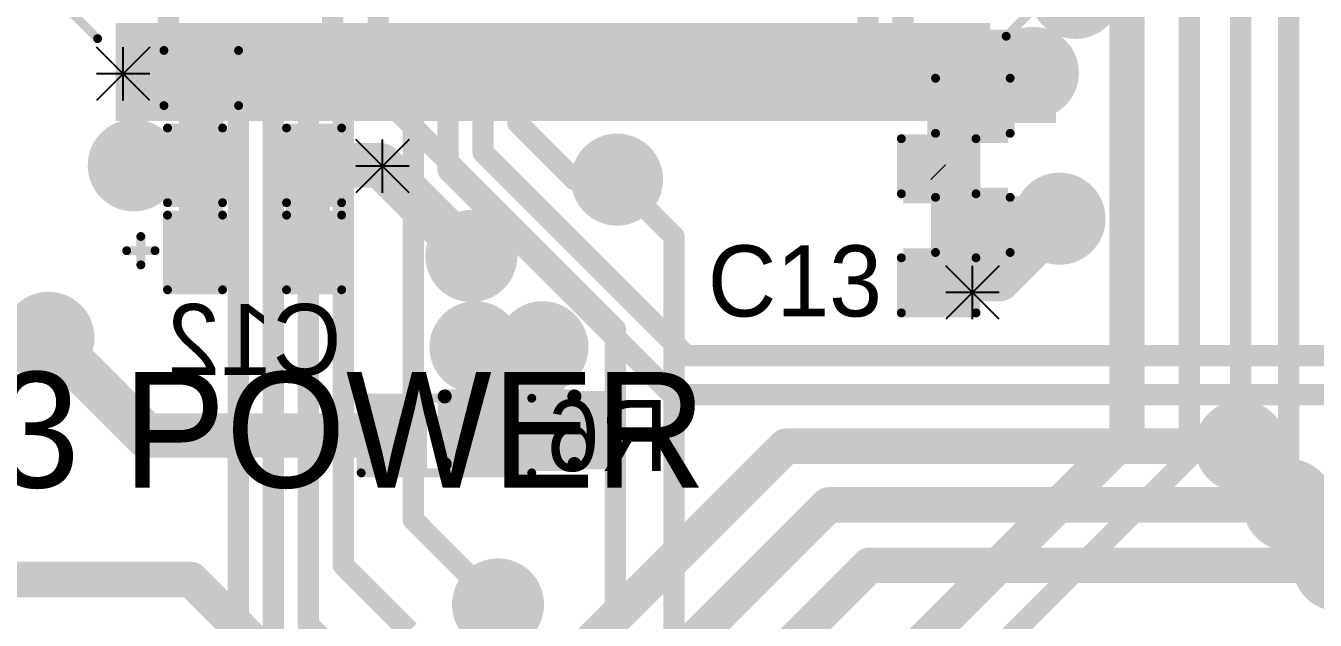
# Model space of a CAD drawing. Header units: millimetres. Extents: x 2.17 to 4.96, y 1.49 to 4.34.
# Drawn here: x 3.302 to 4.028, y 2.16 to 2.494 of the extents above; entities that cross this region are included whole.
import ezdxf

# ---------------------------------------------------------------- set-up
doc = ezdxf.new("R2010")
doc.units = ezdxf.units.MM
doc.header["$MEASUREMENT"] = 0
for name, color, linetype in [('BottomLayer', 5, 'Continuous'), ('BottomOverlay', 54, 'Continuous'), ('BottomPaste', 16, 'Continuous'), ('BottomSolder', 6, 'Continuous'), ('InternalPlane1', 76, 'Continuous'), ('InternalPlane2', 16, 'Continuous'), ('Mechanical2', 216, 'Continuous'), ('MultiLayer', 9, 'Continuous'), ('TopLayer', 1, 'Continuous'), ('TopOverlay', 2, 'Continuous'), ('TopPaste', 8, 'Continuous'), ('TopSolder', 216, 'Continuous'), ('ViaHoleLayer', 16, 'Continuous')]:
    doc.layers.add(name, color=color, linetype=linetype)

# ---------------------------------------------------------------- blocks, each defined once
blk = doc.blocks.new('LED_0402_3')
at = {"layer": 'TopLayer'}
for points in [[(-0.03091, -0.01417), (-0.0065, -0.01417), (-0.03091, 0.01417), (-0.0065, 0.01417)], [(0.0065, -0.01417), (0.03091, -0.01417), (0.0065, 0.01417), (0.03091, 0.01417)]]:
    blk.add_solid(points, dxfattribs=at)
at = {"layer": 'TopOverlay', "const_width": 0.00787}
for points in [[(-0.036, 0.019), (0.037, 0.019)], [(-0.036, -0.019), (-0.036, 0.019)], [(0.037, -0.019), (0.037, 0.019)], [(-0.036, -0.019), (0.037, -0.019)]]:
    blk.add_lwpolyline(points, dxfattribs=at)
at = {"layer": 'TopOverlay', "const_width": 0.00394}
for points in [[(-0.03797, 0.019, 1), (-0.03403, 0.019, 1)], [(-0.03797, 0.019, 1), (-0.03403, 0.019, 1)], [(0.03503, 0.019, 1), (0.03897, 0.019, 1)], [(0.03503, 0.019, 1), (0.03897, 0.019, 1)], [(-0.03797, -0.019, 1), (-0.03403, -0.019, 1)], [(-0.03797, -0.019, 1), (-0.03403, -0.019, 1)], [(0.03503, -0.019, 1), (0.03897, -0.019, 1)], [(0.03503, -0.019, 1), (0.03897, -0.019, 1)]]:
    blk.add_lwpolyline(points, format="xyb", close=True, dxfattribs=at)
at = {"layer": 'TopOverlay'}
blk.add_solid([(0.037, -0.022), (0.063, -0.022), (0.037, 0.022), (0.063, 0.022)], dxfattribs=at)
at = {"layer": 'TopPaste'}
for points in [[(-0.03091, -0.01417), (-0.0065, -0.01417), (-0.03091, 0.01417), (-0.0065, 0.01417)], [(0.0065, -0.01417), (0.03091, -0.01417), (0.0065, 0.01417), (0.03091, 0.01417)]]:
    blk.add_solid(points, dxfattribs=at)
at = {"layer": 'TopSolder'}
for points in [[(-0.03491, -0.01817), (-0.0025, -0.01817), (-0.03491, 0.01817), (-0.0025, 0.01817)], [(0.0025, -0.01817), (0.03491, -0.01817), (0.0025, 0.01817), (0.03491, 0.01817)]]:
    blk.add_solid(points, dxfattribs=at)
blk = doc.blocks.new('LQFP_100_16')
at = {"layer": 'TopLayer'}
for points in [[(-0.24213, -0.2815), (-0.24213, -0.32874), (-0.23031, -0.2815), (-0.23031, -0.32874)], [(-0.22244, -0.2815), (-0.22244, -0.32874), (-0.21063, -0.2815), (-0.21063, -0.32874)], [(-0.20276, -0.2815), (-0.20276, -0.32874), (-0.19094, -0.2815), (-0.19094, -0.32874)], [(-0.18307, -0.2815), (-0.18307, -0.32874), (-0.17126, -0.2815), (-0.17126, -0.32874)], [(-0.16339, -0.2815), (-0.16339, -0.32874), (-0.15157, -0.2815), (-0.15157, -0.32874)], [(-0.1437, -0.2815), (-0.1437, -0.32874), (-0.13189, -0.2815), (-0.13189, -0.32874)], [(-0.12402, -0.2815), (-0.12402, -0.32874), (-0.1122, -0.2815), (-0.1122, -0.32874)], [(-0.10433, -0.2815), (-0.10433, -0.32874), (-0.09252, -0.2815), (-0.09252, -0.32874)], [(-0.08465, -0.2815), (-0.08465, -0.32874), (-0.07283, -0.2815), (-0.07283, -0.32874)], [(-0.06496, -0.2815), (-0.06496, -0.32874), (-0.05315, -0.2815), (-0.05315, -0.32874)], [(-0.04528, -0.2815), (-0.04528, -0.32874), (-0.03346, -0.2815), (-0.03346, -0.32874)], [(-0.02559, -0.2815), (-0.02559, -0.32874), (-0.01378, -0.2815), (-0.01378, -0.32874)], [(-0.00591, -0.2815), (-0.00591, -0.32874), (0.00591, -0.2815), (0.00591, -0.32874)], [(0.01378, -0.2815), (0.01378, -0.32874), (0.02559, -0.2815), (0.02559, -0.32874)], [(0.03346, -0.2815), (0.03346, -0.32874), (0.04528, -0.2815), (0.04528, -0.32874)], [(0.05315, -0.2815), (0.05315, -0.32874), (0.06496, -0.2815), (0.06496, -0.32874)], [(0.07283, -0.2815), (0.07283, -0.32874), (0.08465, -0.2815), (0.08465, -0.32874)], [(0.09252, -0.2815), (0.09252, -0.32874), (0.10433, -0.2815), (0.10433, -0.32874)], [(0.1122, -0.2815), (0.1122, -0.32874), (0.12402, -0.2815), (0.12402, -0.32874)], [(0.13189, -0.2815), (0.13189, -0.32874), (0.1437, -0.2815), (0.1437, -0.32874)], [(0.15157, -0.2815), (0.15157, -0.32874), (0.16339, -0.2815), (0.16339, -0.32874)], [(0.17126, -0.2815), (0.17126, -0.32874), (0.18307, -0.2815), (0.18307, -0.32874)], [(0.19094, -0.2815), (0.19094, -0.32874), (0.20276, -0.2815), (0.20276, -0.32874)], [(0.21063, -0.2815), (0.21063, -0.32874), (0.22244, -0.2815), (0.22244, -0.32874)], [(0.23031, -0.2815), (0.23031, -0.32874), (0.24213, -0.2815), (0.24213, -0.32874)]]:
    blk.add_solid(points, dxfattribs=at)
at = {"layer": 'TopOverlay', "const_width": 0.005}
for points in [[(-0.28634, -0.25634), (-0.25634, -0.28634)], [(0.255, -0.285), (0.285, -0.255)]]:
    blk.add_lwpolyline(points, dxfattribs=at)
at = {"layer": 'TopOverlay', "const_width": 0.0025}
for points in [[(0.25375, -0.285, 1), (0.25625, -0.285, 1)], [(-0.25759, -0.28634, 1), (-0.25509, -0.28634, 1)]]:
    blk.add_lwpolyline(points, format="xyb", close=True, dxfattribs=at)
at = {"layer": 'TopPaste'}
for points in [[(-0.24213, -0.2815), (-0.24213, -0.32874), (-0.23031, -0.2815), (-0.23031, -0.32874)], [(-0.22244, -0.2815), (-0.22244, -0.32874), (-0.21063, -0.2815), (-0.21063, -0.32874)], [(-0.20276, -0.2815), (-0.20276, -0.32874), (-0.19094, -0.2815), (-0.19094, -0.32874)], [(-0.18307, -0.2815), (-0.18307, -0.32874), (-0.17126, -0.2815), (-0.17126, -0.32874)], [(-0.16339, -0.2815), (-0.16339, -0.32874), (-0.15157, -0.2815), (-0.15157, -0.32874)], [(-0.1437, -0.2815), (-0.1437, -0.32874), (-0.13189, -0.2815), (-0.13189, -0.32874)], [(-0.12402, -0.2815), (-0.12402, -0.32874), (-0.1122, -0.2815), (-0.1122, -0.32874)], [(-0.10433, -0.2815), (-0.10433, -0.32874), (-0.09252, -0.2815), (-0.09252, -0.32874)], [(-0.08465, -0.2815), (-0.08465, -0.32874), (-0.07283, -0.2815), (-0.07283, -0.32874)], [(-0.06496, -0.2815), (-0.06496, -0.32874), (-0.05315, -0.2815), (-0.05315, -0.32874)], [(-0.04528, -0.2815), (-0.04528, -0.32874), (-0.03346, -0.2815), (-0.03346, -0.32874)], [(-0.02559, -0.2815), (-0.02559, -0.32874), (-0.01378, -0.2815), (-0.01378, -0.32874)], [(-0.00591, -0.2815), (-0.00591, -0.32874), (0.00591, -0.2815), (0.00591, -0.32874)], [(0.01378, -0.2815), (0.01378, -0.32874), (0.02559, -0.2815), (0.02559, -0.32874)], [(0.03346, -0.2815), (0.03346, -0.32874), (0.04528, -0.2815), (0.04528, -0.32874)], [(0.05315, -0.2815), (0.05315, -0.32874), (0.06496, -0.2815), (0.06496, -0.32874)], [(0.07283, -0.2815), (0.07283, -0.32874), (0.08465, -0.2815), (0.08465, -0.32874)], [(0.09252, -0.2815), (0.09252, -0.32874), (0.10433, -0.2815), (0.10433, -0.32874)], [(0.1122, -0.2815), (0.1122, -0.32874), (0.12402, -0.2815), (0.12402, -0.32874)], [(0.13189, -0.2815), (0.13189, -0.32874), (0.1437, -0.2815), (0.1437, -0.32874)], [(0.15157, -0.2815), (0.15157, -0.32874), (0.16339, -0.2815), (0.16339, -0.32874)], [(0.17126, -0.2815), (0.17126, -0.32874), (0.18307, -0.2815), (0.18307, -0.32874)], [(0.19094, -0.2815), (0.19094, -0.32874), (0.20276, -0.2815), (0.20276, -0.32874)], [(0.21063, -0.2815), (0.21063, -0.32874), (0.22244, -0.2815), (0.22244, -0.32874)], [(0.23031, -0.2815), (0.23031, -0.32874), (0.24213, -0.2815), (0.24213, -0.32874)]]:
    blk.add_solid(points, dxfattribs=at)
at = {"layer": 'TopSolder'}
for points in [[(-0.24613, -0.2775), (-0.24613, -0.33274), (-0.22631, -0.2775), (-0.22631, -0.33274)], [(-0.22644, -0.2775), (-0.22644, -0.33274), (-0.20663, -0.2775), (-0.20663, -0.33274)], [(-0.20676, -0.2775), (-0.20676, -0.33274), (-0.18694, -0.2775), (-0.18694, -0.33274)], [(-0.18707, -0.2775), (-0.18707, -0.33274), (-0.16726, -0.2775), (-0.16726, -0.33274)], [(-0.16739, -0.2775), (-0.16739, -0.33274), (-0.14757, -0.2775), (-0.14757, -0.33274)], [(-0.1477, -0.2775), (-0.1477, -0.33274), (-0.12789, -0.2775), (-0.12789, -0.33274)], [(-0.12802, -0.2775), (-0.12802, -0.33274), (-0.1082, -0.2775), (-0.1082, -0.33274)], [(-0.10833, -0.2775), (-0.10833, -0.33274), (-0.08852, -0.2775), (-0.08852, -0.33274)], [(-0.08865, -0.2775), (-0.08865, -0.33274), (-0.06883, -0.2775), (-0.06883, -0.33274)], [(-0.06896, -0.2775), (-0.06896, -0.33274), (-0.04915, -0.2775), (-0.04915, -0.33274)], [(-0.04928, -0.2775), (-0.04928, -0.33274), (-0.02946, -0.2775), (-0.02946, -0.33274)], [(-0.02959, -0.2775), (-0.02959, -0.33274), (-0.00978, -0.2775), (-0.00978, -0.33274)], [(-0.00991, -0.2775), (-0.00991, -0.33274), (0.00991, -0.2775), (0.00991, -0.33274)], [(0.00978, -0.2775), (0.00978, -0.33274), (0.02959, -0.2775), (0.02959, -0.33274)], [(0.02946, -0.2775), (0.02946, -0.33274), (0.04928, -0.2775), (0.04928, -0.33274)], [(0.04915, -0.2775), (0.04915, -0.33274), (0.06896, -0.2775), (0.06896, -0.33274)], [(0.06883, -0.2775), (0.06883, -0.33274), (0.08865, -0.2775), (0.08865, -0.33274)], [(0.08852, -0.2775), (0.08852, -0.33274), (0.10833, -0.2775), (0.10833, -0.33274)], [(0.1082, -0.2775), (0.1082, -0.33274), (0.12802, -0.2775), (0.12802, -0.33274)], [(0.12789, -0.2775), (0.12789, -0.33274), (0.1477, -0.2775), (0.1477, -0.33274)], [(0.14757, -0.2775), (0.14757, -0.33274), (0.16739, -0.2775), (0.16739, -0.33274)], [(0.16726, -0.2775), (0.16726, -0.33274), (0.18707, -0.2775), (0.18707, -0.33274)], [(0.18694, -0.2775), (0.18694, -0.33274), (0.20676, -0.2775), (0.20676, -0.33274)], [(0.20663, -0.2775), (0.20663, -0.33274), (0.22644, -0.2775), (0.22644, -0.33274)], [(0.22631, -0.2775), (0.22631, -0.33274), (0.24613, -0.2775), (0.24613, -0.33274)]]:
    blk.add_solid(points, dxfattribs=at)
blk = doc.blocks.new('R__0603_B_17')
at = {"layer": 'BottomLayer'}
for points in [[(-0.015, -0.0175), (-0.015, 0.0175), (-0.045, -0.0175), (-0.045, 0.0175)], [(0.045, -0.0175), (0.045, 0.0175), (0.015, -0.0175), (0.015, 0.0175)]]:
    blk.add_solid(points, dxfattribs=at)
at = {"layer": 'BottomOverlay', "const_width": 0.005}
for points in [[(-0.048, 0.021), (-0.048, -0.021)], [(0.048, 0.021), (-0.048, 0.021)], [(0.048, 0.021), (0.048, -0.021)], [(0.048, -0.021), (-0.048, -0.021)]]:
    blk.add_lwpolyline(points, dxfattribs=at)
at = {"layer": 'BottomOverlay', "const_width": 0.0025}
for points in [[(-0.04925, 0.021, 1), (-0.04675, 0.021, 1)], [(-0.04925, 0.021, 1), (-0.04675, 0.021, 1)], [(0.04675, 0.021, 1), (0.04925, 0.021, 1)], [(0.04675, 0.021, 1), (0.04925, 0.021, 1)], [(-0.04925, -0.021, 1), (-0.04675, -0.021, 1)], [(-0.04925, -0.021, 1), (-0.04675, -0.021, 1)], [(0.04675, -0.021, 1), (0.04925, -0.021, 1)], [(0.04675, -0.021, 1), (0.04925, -0.021, 1)]]:
    blk.add_lwpolyline(points, format="xyb", close=True, dxfattribs=at)
at = {"layer": 'BottomPaste'}
for points in [[(-0.015, -0.0175), (-0.015, 0.0175), (-0.045, -0.0175), (-0.045, 0.0175)], [(0.045, -0.0175), (0.045, 0.0175), (0.015, -0.0175), (0.015, 0.0175)]]:
    blk.add_solid(points, dxfattribs=at)
at = {"layer": 'BottomSolder'}
for points in [[(-0.011, -0.0215), (-0.011, 0.0215), (-0.049, -0.0215), (-0.049, 0.0215)], [(0.049, -0.0215), (0.049, 0.0215), (0.011, -0.0215), (0.011, 0.0215)]]:
    blk.add_solid(points, dxfattribs=at)
blk = doc.blocks.new('C___0603_42')
at = {"layer": 'TopLayer'}
for points in [[(-0.045, 0.0175), (-0.045, -0.0175), (-0.015, 0.0175), (-0.015, -0.0175)], [(0.015, 0.0175), (0.015, -0.0175), (0.045, 0.0175), (0.045, -0.0175)]]:
    blk.add_solid(points, dxfattribs=at)
at = {"layer": 'TopOverlay', "const_width": 0.005}
for points in [[(-0.049, 0.021), (-0.049, -0.021)], [(-0.049, 0.021), (-0.018, 0.021)], [(0.018, 0.021), (0.049, 0.021)], [(0.049, 0.021), (0.049, -0.021)], [(-0.049, -0.021), (-0.018, -0.021)], [(0.018, -0.021), (0.049, -0.021)]]:
    blk.add_lwpolyline(points, dxfattribs=at)
at = {"layer": 'TopOverlay', "const_width": 0.0025}
for points in [[(-0.05025, 0.021, 1), (-0.04775, 0.021, 1)], [(-0.05025, 0.021, 1), (-0.04775, 0.021, 1)], [(-0.01925, 0.021, 1), (-0.01675, 0.021, 1)], [(0.01675, 0.021, 1), (0.01925, 0.021, 1)], [(0.04775, 0.021, 1), (0.05025, 0.021, 1)], [(0.04775, 0.021, 1), (0.05025, 0.021, 1)], [(-0.05025, -0.021, 1), (-0.04775, -0.021, 1)], [(-0.05025, -0.021, 1), (-0.04775, -0.021, 1)], [(-0.01925, -0.021, 1), (-0.01675, -0.021, 1)], [(0.01675, -0.021, 1), (0.01925, -0.021, 1)], [(0.04775, -0.021, 1), (0.05025, -0.021, 1)], [(0.04775, -0.021, 1), (0.05025, -0.021, 1)]]:
    blk.add_lwpolyline(points, format="xyb", close=True, dxfattribs=at)
at = {"layer": 'TopPaste'}
for points in [[(-0.045, 0.0175), (-0.045, -0.0175), (-0.015, 0.0175), (-0.015, -0.0175)], [(0.015, 0.0175), (0.015, -0.0175), (0.045, 0.0175), (0.045, -0.0175)]]:
    blk.add_solid(points, dxfattribs=at)
at = {"layer": 'TopSolder'}
for points in [[(-0.04736, 0.01986), (-0.04736, -0.01986), (-0.01264, 0.01986), (-0.01264, -0.01986)], [(0.01264, 0.01986), (0.01264, -0.01986), (0.04736, 0.01986), (0.04736, -0.01986)]]:
    blk.add_solid(points, dxfattribs=at)
blk = doc.blocks.new('F981E105MMA_B_43')
at = {"layer": 'BottomLayer'}
for points in [[(-0.015, -0.0175), (-0.015, 0.0175), (-0.045, -0.0175), (-0.045, 0.0175)], [(0.045, -0.0175), (0.045, 0.0175), (0.015, -0.0175), (0.015, 0.0175)]]:
    blk.add_solid(points, dxfattribs=at)
at = {"layer": 'BottomOverlay', "const_width": 0.005}
for points in [[(-0.049, -0.021), (-0.049, 0.021)], [(-0.049, 0.021), (-0.018, 0.021)], [(0.018, 0.021), (0.049, 0.021)], [(0.049, -0.021), (0.049, 0.021)], [(-0.064, -0.007), (-0.064, 0.009)], [(-0.072, 0.001), (-0.056, 0.001)], [(-0.049, -0.021), (-0.018, -0.021)], [(0.018, -0.021), (0.049, -0.021)]]:
    blk.add_lwpolyline(points, dxfattribs=at)
at = {"layer": 'BottomOverlay', "const_width": 0.0025}
for points in [[(-0.05025, 0.021, 1), (-0.04775, 0.021, 1)], [(-0.05025, 0.021, 1), (-0.04775, 0.021, 1)], [(-0.01925, 0.021, 1), (-0.01675, 0.021, 1)], [(0.01675, 0.021, 1), (0.01925, 0.021, 1)], [(0.04775, 0.021, 1), (0.05025, 0.021, 1)], [(0.04775, 0.021, 1), (0.05025, 0.021, 1)], [(-0.06525, 0.009, 1), (-0.06275, 0.009, 1)], [(-0.07325, 0.001, 1), (-0.07075, 0.001, 1)], [(-0.05725, 0.001, 1), (-0.05475, 0.001, 1)], [(-0.06525, -0.007, 1), (-0.06275, -0.007, 1)], [(-0.05025, -0.021, 1), (-0.04775, -0.021, 1)], [(-0.05025, -0.021, 1), (-0.04775, -0.021, 1)], [(-0.01925, -0.021, 1), (-0.01675, -0.021, 1)], [(0.01675, -0.021, 1), (0.01925, -0.021, 1)], [(0.04775, -0.021, 1), (0.05025, -0.021, 1)], [(0.04775, -0.021, 1), (0.05025, -0.021, 1)]]:
    blk.add_lwpolyline(points, format="xyb", close=True, dxfattribs=at)
at = {"layer": 'BottomPaste'}
for points in [[(-0.015, -0.0175), (-0.015, 0.0175), (-0.045, -0.0175), (-0.045, 0.0175)], [(0.045, -0.0175), (0.045, 0.0175), (0.015, -0.0175), (0.015, 0.0175)]]:
    blk.add_solid(points, dxfattribs=at)
at = {"layer": 'BottomSolder'}
for points in [[(-0.01264, -0.01986), (-0.01264, 0.01986), (-0.04736, -0.01986), (-0.04736, 0.01986)], [(0.04736, -0.01986), (0.04736, 0.01986), (0.01264, -0.01986), (0.01264, 0.01986)]]:
    blk.add_solid(points, dxfattribs=at)
blk = doc.blocks.new('C__0603_B_45')
at = {"layer": 'BottomLayer'}
for points in [[(-0.015, -0.0175), (-0.015, 0.0175), (-0.045, -0.0175), (-0.045, 0.0175)], [(0.045, -0.0175), (0.045, 0.0175), (0.015, -0.0175), (0.015, 0.0175)]]:
    blk.add_solid(points, dxfattribs=at)
at = {"layer": 'BottomOverlay', "const_width": 0.005}
for points in [[(-0.049, -0.021), (-0.049, 0.021)], [(-0.049, 0.021), (-0.018, 0.021)], [(0.018, 0.021), (0.049, 0.021)], [(0.049, -0.021), (0.049, 0.021)], [(-0.049, -0.021), (-0.018, -0.021)], [(0.018, -0.021), (0.049, -0.021)]]:
    blk.add_lwpolyline(points, dxfattribs=at)
at = {"layer": 'BottomOverlay', "const_width": 0.0025}
for points in [[(-0.05025, 0.021, 1), (-0.04775, 0.021, 1)], [(-0.05025, 0.021, 1), (-0.04775, 0.021, 1)], [(-0.01925, 0.021, 1), (-0.01675, 0.021, 1)], [(0.01675, 0.021, 1), (0.01925, 0.021, 1)], [(0.04775, 0.021, 1), (0.05025, 0.021, 1)], [(0.04775, 0.021, 1), (0.05025, 0.021, 1)], [(-0.05025, -0.021, 1), (-0.04775, -0.021, 1)], [(-0.05025, -0.021, 1), (-0.04775, -0.021, 1)], [(-0.01925, -0.021, 1), (-0.01675, -0.021, 1)], [(0.01675, -0.021, 1), (0.01925, -0.021, 1)], [(0.04775, -0.021, 1), (0.05025, -0.021, 1)], [(0.04775, -0.021, 1), (0.05025, -0.021, 1)]]:
    blk.add_lwpolyline(points, format="xyb", close=True, dxfattribs=at)
at = {"layer": 'BottomPaste'}
for points in [[(-0.015, -0.0175), (-0.015, 0.0175), (-0.045, -0.0175), (-0.045, 0.0175)], [(0.045, -0.0175), (0.045, 0.0175), (0.015, -0.0175), (0.015, 0.0175)]]:
    blk.add_solid(points, dxfattribs=at)
at = {"layer": 'BottomSolder'}
for points in [[(-0.01264, -0.01986), (-0.01264, 0.01986), (-0.04736, -0.01986), (-0.04736, 0.01986)], [(0.04736, -0.01986), (0.04736, 0.01986), (0.01264, -0.01986), (0.01264, 0.01986)]]:
    blk.add_solid(points, dxfattribs=at)
blk = doc.blocks.new('C__0603_B_50')
at = {"layer": 'BottomLayer'}
for points in [[(-0.015, -0.0175), (-0.015, 0.0175), (-0.045, -0.0175), (-0.045, 0.0175)], [(0.045, -0.0175), (0.045, 0.0175), (0.015, -0.0175), (0.015, 0.0175)]]:
    blk.add_solid(points, dxfattribs=at)
at = {"layer": 'BottomOverlay', "const_width": 0.005}
for points in [[(-0.049, 0.021), (-0.049, -0.021)], [(-0.049, 0.021), (-0.018, 0.021)], [(0.018, 0.021), (0.049, 0.021)], [(0.049, 0.021), (0.049, -0.021)], [(-0.049, -0.021), (-0.018, -0.021)], [(0.018, -0.021), (0.049, -0.021)]]:
    blk.add_lwpolyline(points, dxfattribs=at)
at = {"layer": 'BottomOverlay', "const_width": 0.0025}
for points in [[(-0.05025, 0.021, 1), (-0.04775, 0.021, 1)], [(-0.05025, 0.021, 1), (-0.04775, 0.021, 1)], [(-0.01925, 0.021, 1), (-0.01675, 0.021, 1)], [(0.01675, 0.021, 1), (0.01925, 0.021, 1)], [(0.04775, 0.021, 1), (0.05025, 0.021, 1)], [(0.04775, 0.021, 1), (0.05025, 0.021, 1)], [(-0.05025, -0.021, 1), (-0.04775, -0.021, 1)], [(-0.05025, -0.021, 1), (-0.04775, -0.021, 1)], [(-0.01925, -0.021, 1), (-0.01675, -0.021, 1)], [(0.01675, -0.021, 1), (0.01925, -0.021, 1)], [(0.04775, -0.021, 1), (0.05025, -0.021, 1)], [(0.04775, -0.021, 1), (0.05025, -0.021, 1)]]:
    blk.add_lwpolyline(points, format="xyb", close=True, dxfattribs=at)
at = {"layer": 'BottomPaste'}
for points in [[(-0.015, -0.0175), (-0.015, 0.0175), (-0.045, -0.0175), (-0.045, 0.0175)], [(0.045, -0.0175), (0.045, 0.0175), (0.015, -0.0175), (0.015, 0.0175)]]:
    blk.add_solid(points, dxfattribs=at)
at = {"layer": 'BottomSolder'}
for points in [[(-0.01264, -0.01986), (-0.01264, 0.01986), (-0.04736, -0.01986), (-0.04736, 0.01986)], [(0.04736, -0.01986), (0.04736, 0.01986), (0.01264, -0.01986), (0.01264, 0.01986)]]:
    blk.add_solid(points, dxfattribs=at)
blk = doc.blocks.new('C__0603_B_51')
at = {"layer": 'BottomLayer'}
for points in [[(-0.015, -0.0175), (-0.015, 0.0175), (-0.045, -0.0175), (-0.045, 0.0175)], [(0.045, -0.0175), (0.045, 0.0175), (0.015, -0.0175), (0.015, 0.0175)]]:
    blk.add_solid(points, dxfattribs=at)
at = {"layer": 'BottomOverlay', "const_width": 0.005}
for points in [[(-0.049, -0.021), (-0.049, 0.021)], [(-0.018, 0.021), (-0.049, 0.021)], [(0.049, 0.021), (0.018, 0.021)], [(0.049, -0.021), (0.049, 0.021)], [(-0.018, -0.021), (-0.049, -0.021)], [(0.049, -0.021), (0.018, -0.021)]]:
    blk.add_lwpolyline(points, dxfattribs=at)
at = {"layer": 'BottomOverlay', "const_width": 0.0025}
for points in [[(-0.05025, 0.021, 1), (-0.04775, 0.021, 1)], [(-0.05025, 0.021, 1), (-0.04775, 0.021, 1)], [(-0.01925, 0.021, 1), (-0.01675, 0.021, 1)], [(0.01675, 0.021, 1), (0.01925, 0.021, 1)], [(0.04775, 0.021, 1), (0.05025, 0.021, 1)], [(0.04775, 0.021, 1), (0.05025, 0.021, 1)], [(-0.05025, -0.021, 1), (-0.04775, -0.021, 1)], [(-0.05025, -0.021, 1), (-0.04775, -0.021, 1)], [(-0.01925, -0.021, 1), (-0.01675, -0.021, 1)], [(0.01675, -0.021, 1), (0.01925, -0.021, 1)], [(0.04775, -0.021, 1), (0.05025, -0.021, 1)], [(0.04775, -0.021, 1), (0.05025, -0.021, 1)]]:
    blk.add_lwpolyline(points, format="xyb", close=True, dxfattribs=at)
at = {"layer": 'BottomPaste'}
for points in [[(-0.015, -0.0175), (-0.015, 0.0175), (-0.045, -0.0175), (-0.045, 0.0175)], [(0.045, -0.0175), (0.045, 0.0175), (0.015, -0.0175), (0.015, 0.0175)]]:
    blk.add_solid(points, dxfattribs=at)
at = {"layer": 'BottomSolder'}
for points in [[(-0.01264, -0.01986), (-0.01264, 0.01986), (-0.04736, -0.01986), (-0.04736, 0.01986)], [(0.04736, -0.01986), (0.04736, 0.01986), (0.01264, -0.01986), (0.01264, 0.01986)]]:
    blk.add_solid(points, dxfattribs=at)

msp = doc.modelspace()

# ---------------------------------------------------------------- linework, layer by layer
at = {"layer": 'BottomLayer'}
for points, const_width in [([(3.475, 2.483), (3.475, 2.74238)], 0.012), ([(4.013, 2.225), (4.013, 2.665)], 0.012), ([(3.922, 2.2635), (3.922, 2.639)], 0.02), ([(3.986, 2.258), (3.986, 2.641)], 0.012), ([(3.957, 2.252), (3.957, 2.623)], 0.012), ([(3.475, 2.483), (3.634, 2.324)], 0.012), ([(3.401, 2.416), (3.401, 2.46863)], 0.025), ([(3.847, 2.446), (3.869, 2.468)], 0.025), ([(3.83522, 2.446), (3.847, 2.446)], 0.025), ([(3.363, 2.416), (3.401, 2.416)], 0.025), ([(3.401, 2.367), (3.401, 2.416)], 0.025), ([(3.461, 2.416), (3.502, 2.416)], 0.025), ([(3.461, 2.367), (3.461, 2.416)], 0.025), ([(3.502, 2.416), (3.553, 2.365)], 0.025), ([(3.635, 2.408), (3.667, 2.376)], 0.012), ([(3.83522, 2.386), (3.884, 2.386)], 0.025), ([(3.667, 1.92), (3.667, 2.376)], 0.012), ([(3.315, 2.319), (3.37, 2.264)], 0.025), ([(3.634, 1.917), (3.634, 2.324)], 0.012), ([(3.5553, 2.3137), (3.56819, 2.30081)], 0.012), ([(3.56819, 2.26481), (3.56819, 2.30081)], 0.012), ([(3.37, 2.264), (3.509, 2.264)], 0.025), ([(3.768, 2.1095), (3.922, 2.2635)], 0.02), ([(3.56819, 2.26481), (3.569, 2.264)], 0.012), ([(3.718, 2.013), (3.957, 2.252)], 0.012), ([(2.767, 2.183), (3.39526, 2.183)], 0.02), ([(3.39526, 2.183), (3.568, 2.01026)], 0.02), ([(3.568, 2.169), (3.604, 2.133)], 0.012)]:
    msp.add_lwpolyline(points, dxfattribs=dict(at, const_width=const_width))
for points, const_width in [([(3.472, 2.483, 1), (3.478, 2.483, 1)], 0.006), ([(3.472, 2.483, 1), (3.478, 2.483, 1)], 0.006), ([(3.39475, 2.46863, 1), (3.40725, 2.46863, 1)], 0.0125), ([(3.86275, 2.468, 1), (3.87525, 2.468, 1)], 0.0125), ([(3.86309, 2.468, 1), (3.87491, 2.468, 1)], 0.01181), ([(3.82897, 2.446, 1), (3.84147, 2.446, 1)], 0.0125), ([(3.84075, 2.446, 1), (3.85325, 2.446, 1)], 0.0125), ([(3.84075, 2.446, 1), (3.85325, 2.446, 1)], 0.0125), ([(3.35675, 2.416, 1), (3.36925, 2.416, 1)], 0.0125), ([(3.35709, 2.416, 1), (3.36891, 2.416, 1)], 0.01181), ([(3.39475, 2.416, 1), (3.40725, 2.416, 1)], 0.0125), ([(3.39475, 2.416, 1), (3.40725, 2.416, 1)], 0.0125), ([(3.39475, 2.416, 1), (3.40725, 2.416, 1)], 0.0125), ([(3.45475, 2.416, 1), (3.46725, 2.416, 1)], 0.0125), ([(3.45475, 2.416, 1), (3.46725, 2.416, 1)], 0.0125), ([(3.49575, 2.416, 1), (3.50825, 2.416, 1)], 0.0125), ([(3.49575, 2.416, 1), (3.50825, 2.416, 1)], 0.0125), ([(3.62909, 2.408, 1), (3.64091, 2.408, 1)], 0.01181), ([(3.632, 2.408, 1), (3.638, 2.408, 1)], 0.006), ([(3.82897, 2.386, 1), (3.84147, 2.386, 1)], 0.0125), ([(3.87775, 2.386, 1), (3.89025, 2.386, 1)], 0.0125), ([(3.87809, 2.386, 1), (3.88991, 2.386, 1)], 0.01181), ([(3.664, 2.376, 1), (3.67, 2.376, 1)], 0.006), ([(3.664, 2.376, 1), (3.67, 2.376, 1)], 0.006), ([(3.39475, 2.367, 1), (3.40725, 2.367, 1)], 0.0125), ([(3.45475, 2.367, 1), (3.46725, 2.367, 1)], 0.0125), ([(3.54675, 2.365, 1), (3.55925, 2.365, 1)], 0.0125), ([(3.54709, 2.365, 1), (3.55891, 2.365, 1)], 0.01181), ([(3.30875, 2.319, 1), (3.32125, 2.319, 1)], 0.0125), ([(3.30909, 2.319, 1), (3.32091, 2.319, 1)], 0.01181), ([(3.631, 2.324, 1), (3.637, 2.324, 1)], 0.006), ([(3.631, 2.324, 1), (3.637, 2.324, 1)], 0.006), ([(3.54939, 2.3137, 1), (3.5612, 2.3137, 1)], 0.01181), ([(3.58709, 2.3137, 1), (3.59891, 2.3137, 1)], 0.01181), ([(3.5523, 2.3137, 1), (3.5583, 2.3137, 1)], 0.006), ([(3.56519, 2.30081, 1), (3.57119, 2.30081, 1)], 0.006), ([(3.56519, 2.30081, 1), (3.57119, 2.30081, 1)], 0.006), ([(3.36375, 2.264, 1), (3.37625, 2.264, 1)], 0.0125), ([(3.36375, 2.264, 1), (3.37625, 2.264, 1)], 0.0125), ([(3.50275, 2.264, 1), (3.51525, 2.264, 1)], 0.0125), ([(3.917, 2.2635, 1), (3.927, 2.2635, 1)], 0.01), ([(3.917, 2.2635, 1), (3.927, 2.2635, 1)], 0.01), ([(3.56519, 2.26481, 1), (3.57119, 2.26481, 1)], 0.006), ([(3.56519, 2.26481, 1), (3.57119, 2.26481, 1)], 0.006), ([(3.566, 2.264, 1), (3.572, 2.264, 1)], 0.006), ([(3.98009, 2.258, 1), (3.99191, 2.258, 1)], 0.01181), ([(3.954, 2.252, 1), (3.96, 2.252, 1)], 0.006), ([(3.954, 2.252, 1), (3.96, 2.252, 1)], 0.006), ([(3.983, 2.258, 1), (3.989, 2.258, 1)], 0.006), ([(4.00709, 2.225, 1), (4.01891, 2.225, 1)], 0.01181), ([(4.01, 2.225, 1), (4.016, 2.225, 1)], 0.006), ([(3.39026, 2.183, 1), (3.40026, 2.183, 1)], 0.01), ([(3.39026, 2.183, 1), (3.40026, 2.183, 1)], 0.01), ([(3.56209, 2.169, 1), (3.57391, 2.169, 1)], 0.01181), ([(3.565, 2.169, 1), (3.571, 2.169, 1)], 0.006)]:
    msp.add_lwpolyline(points, format="xyb", close=True, dxfattribs=dict(at, const_width=const_width))
at = {"layer": 'BottomOverlay'}
for p, q in [((3.372, 2.48249), (3.34201, 2.4525)), ((3.372, 2.4525), (3.34201, 2.48249)), ((3.357, 2.4525), (3.357, 2.48249)), ((3.372, 2.46749), (3.34201, 2.46749)), ((3.518, 2.43049), (3.48801, 2.4005)), ((3.518, 2.4005), (3.48801, 2.43049)), ((3.503, 2.4005), (3.503, 2.43049)), ((3.518, 2.41549), (3.48801, 2.41549)), ((3.85, 2.35949), (3.82001, 2.3295)), ((3.85, 2.3295), (3.82001, 2.35949)), ((3.835, 2.3295), (3.835, 2.35949)), ((3.85, 2.34449), (3.82001, 2.34449))]:
    msp.add_line(p, q, dxfattribs=at)
at = {"layer": 'InternalPlane1', "const_width": 0.04}
msp.add_lwpolyline([(4.93976, 2.51612, -6.760445), (4.93618, 3.32971)], format="xyb", dxfattribs=at)
at = {"layer": 'InternalPlane1', "const_width": 0.02591}
for points in [[(3.88005, 2.513, 1), (3.90595, 2.513, 1)], [(3.62205, 2.408, 1), (3.64795, 2.408, 1)], [(3.87105, 2.386, 1), (3.89695, 2.386, 1)], [(3.54005, 2.365, 1), (3.56595, 2.365, 1)], [(3.54235, 2.3137, 1), (3.56825, 2.3137, 1)], [(3.58005, 2.3137, 1), (3.60595, 2.3137, 1)], [(3.97305, 2.258, 1), (3.99895, 2.258, 1)], [(4.00005, 2.225, 1), (4.02595, 2.225, 1)], [(4.02805, 2.191, 1), (4.05395, 2.191, 1)], [(3.55505, 2.169, 1), (3.58095, 2.169, 1)]]:
    msp.add_lwpolyline(points, format="xyb", close=True, dxfattribs=at)
at = {"layer": 'InternalPlane2', "const_width": 0.04}
msp.add_lwpolyline([(4.93976, 2.51612, -6.760445), (4.93618, 3.32971)], format="xyb", dxfattribs=at)
at = {"layer": 'InternalPlane2', "const_width": 0.02591}
for points in [[(3.88005, 2.513, 1), (3.90595, 2.513, 1)], [(3.85605, 2.468, 1), (3.88195, 2.468, 1)], [(3.35005, 2.416, 1), (3.37595, 2.416, 1)], [(3.62205, 2.408, 1), (3.64795, 2.408, 1)], [(3.30205, 2.319, 1), (3.32795, 2.319, 1)], [(3.54235, 2.3137, 1), (3.56825, 2.3137, 1)], [(3.97305, 2.258, 1), (3.99895, 2.258, 1)], [(4.00005, 2.225, 1), (4.02595, 2.225, 1)], [(4.02805, 2.191, 1), (4.05395, 2.191, 1)], [(3.55505, 2.169, 1), (3.58095, 2.169, 1)]]:
    msp.add_lwpolyline(points, format="xyb", close=True, dxfattribs=at)
at = {"layer": 'Mechanical2', "const_width": 0.015}
msp.add_lwpolyline([(4.9336, 2.5218, -6.818913), (4.92995, 3.32439)], format="xyb", dxfattribs=at)
at = {"layer": 'MultiLayer', "const_width": 0.01181}
for points in [[(3.86309, 2.468, 1), (3.87491, 2.468, 1)], [(3.35709, 2.416, 1), (3.36891, 2.416, 1)], [(3.62909, 2.408, 1), (3.64091, 2.408, 1)], [(3.87809, 2.386, 1), (3.88991, 2.386, 1)], [(3.54709, 2.365, 1), (3.55891, 2.365, 1)], [(3.30909, 2.319, 1), (3.32091, 2.319, 1)], [(3.54939, 2.3137, 1), (3.5612, 2.3137, 1)], [(3.58709, 2.3137, 1), (3.59891, 2.3137, 1)], [(3.98009, 2.258, 1), (3.99191, 2.258, 1)], [(4.00709, 2.225, 1), (4.01891, 2.225, 1)], [(3.56209, 2.169, 1), (3.57391, 2.169, 1)]]:
    msp.add_lwpolyline(points, format="xyb", close=True, dxfattribs=at)
at = {"layer": 'TopLayer'}
for points, const_width in [([(3.79585, 2.46851), (3.79585, 2.59506)], 0.012), ([(3.77617, 2.46851), (3.77617, 2.58788)], 0.012), ([(3.50057, 2.46851), (3.50057, 2.53843)], 0.012), ([(3.38246, 2.46851), (3.38246, 2.50554)], 0.012), ([(3.40215, 2.43415), (3.40215, 2.46851)], 0.012), ([(3.42183, 2.06383), (3.42183, 2.46851)], 0.012), ([(3.44152, 2.13448), (3.44152, 2.46851)], 0.012), ([(3.4612, 2.1578), (3.4612, 2.46851)], 0.012), ([(3.48089, 2.19111), (3.48089, 2.46851)], 0.012), ([(3.52026, 2.21674), (3.52026, 2.46851)], 0.012), ([(3.53994, 2.41314), (3.53994, 2.46851)], 0.012), ([(3.55963, 2.42328), (3.55963, 2.46851)], 0.012), ([(3.57931, 2.43969), (3.57931, 2.46851)], 0.012), ([(3.81554, 2.41246), (3.81554, 2.46851)], 0.012), ([(3.57931, 2.43969), (3.611, 2.408)], 0.012), ([(3.385, 2.417), (3.40215, 2.43415)], 0.012), ([(3.55963, 2.42328), (3.67391, 2.309)], 0.012), ([(3.363, 2.417), (3.385, 2.417)], 0.012), ([(3.53994, 2.41314), (3.66609, 2.287)], 0.012), ([(3.81554, 2.41246), (3.816, 2.412)], 0.012), ([(3.611, 2.408), (3.635, 2.408)], 0.012), ([(3.85, 2.352), (3.884, 2.386)], 0.025), ([(3.816, 2.352), (3.85, 2.352)], 0.025), ([(3.5927, 2.267), (3.5927, 2.3137)], 0.025), ([(3.5553, 2.267), (3.5553, 2.3137)], 0.015), ([(3.67391, 2.309), (4.401, 2.309)], 0.012), ([(3.66609, 2.287), (4.45, 2.287)], 0.012), ([(3.618, 2.146), (3.73, 2.258)], 0.02), ([(3.73, 2.258), (3.986, 2.258)], 0.02), ([(3.668, 2.139), (3.754, 2.225)], 0.02), ([(3.754, 2.225), (4.013, 2.225)], 0.02), ([(3.52026, 2.21674), (3.568, 2.169)], 0.012), ([(3.718, 2.132), (3.777, 2.191)], 0.02), ([(3.777, 2.191), (4.041, 2.191)], 0.02), ([(3.48089, 2.19111), (3.518, 2.154)], 0.012), ([(3.4612, 2.1578), (3.486, 2.133)], 0.012)]:
    msp.add_lwpolyline(points, dxfattribs=dict(at, const_width=const_width))
for points, const_width in [([(3.37946, 2.46851, 1), (3.38546, 2.46851, 1)], 0.006), ([(3.39915, 2.46851, 1), (3.40515, 2.46851, 1)], 0.006), ([(3.41883, 2.46851, 1), (3.42483, 2.46851, 1)], 0.006), ([(3.43852, 2.46851, 1), (3.44452, 2.46851, 1)], 0.006), ([(3.4582, 2.46851, 1), (3.4642, 2.46851, 1)], 0.006), ([(3.47789, 2.46851, 1), (3.48389, 2.46851, 1)], 0.006), ([(3.49757, 2.46851, 1), (3.50357, 2.46851, 1)], 0.006), ([(3.51726, 2.46851, 1), (3.52326, 2.46851, 1)], 0.006), ([(3.53694, 2.46851, 1), (3.54294, 2.46851, 1)], 0.006), ([(3.55663, 2.46851, 1), (3.56263, 2.46851, 1)], 0.006), ([(3.57631, 2.46851, 1), (3.58231, 2.46851, 1)], 0.006), ([(3.77317, 2.46851, 1), (3.77917, 2.46851, 1)], 0.006), ([(3.79285, 2.46851, 1), (3.79885, 2.46851, 1)], 0.006), ([(3.81254, 2.46851, 1), (3.81854, 2.46851, 1)], 0.006), ([(3.86309, 2.468, 1), (3.87491, 2.468, 1)], 0.01181), ([(3.57631, 2.43969, 1), (3.58231, 2.43969, 1)], 0.006), ([(3.57631, 2.43969, 1), (3.58231, 2.43969, 1)], 0.006), ([(3.39915, 2.43415, 1), (3.40515, 2.43415, 1)], 0.006), ([(3.39915, 2.43415, 1), (3.40515, 2.43415, 1)], 0.006), ([(3.35709, 2.416, 1), (3.36891, 2.416, 1)], 0.01181), ([(3.55663, 2.42328, 1), (3.56263, 2.42328, 1)], 0.006), ([(3.55663, 2.42328, 1), (3.56263, 2.42328, 1)], 0.006), ([(3.36, 2.417, 1), (3.366, 2.417, 1)], 0.006), ([(3.382, 2.417, 1), (3.388, 2.417, 1)], 0.006), ([(3.382, 2.417, 1), (3.388, 2.417, 1)], 0.006), ([(3.53694, 2.41314, 1), (3.54294, 2.41314, 1)], 0.006), ([(3.53694, 2.41314, 1), (3.54294, 2.41314, 1)], 0.006), ([(3.62909, 2.408, 1), (3.64091, 2.408, 1)], 0.01181), ([(3.81254, 2.41246, 1), (3.81854, 2.41246, 1)], 0.006), ([(3.81254, 2.41246, 1), (3.81854, 2.41246, 1)], 0.006), ([(3.813, 2.412, 1), (3.819, 2.412, 1)], 0.006), ([(3.608, 2.408, 1), (3.614, 2.408, 1)], 0.006), ([(3.608, 2.408, 1), (3.614, 2.408, 1)], 0.006), ([(3.632, 2.408, 1), (3.638, 2.408, 1)], 0.006), ([(3.87775, 2.386, 1), (3.89025, 2.386, 1)], 0.0125), ([(3.87809, 2.386, 1), (3.88991, 2.386, 1)], 0.01181), ([(3.54709, 2.365, 1), (3.55891, 2.365, 1)], 0.01181), ([(3.80975, 2.352, 1), (3.82225, 2.352, 1)], 0.0125), ([(3.84375, 2.352, 1), (3.85625, 2.352, 1)], 0.0125), ([(3.84375, 2.352, 1), (3.85625, 2.352, 1)], 0.0125), ([(3.30909, 2.319, 1), (3.32091, 2.319, 1)], 0.01181), ([(3.54939, 2.3137, 1), (3.5612, 2.3137, 1)], 0.01181), ([(3.58645, 2.3137, 1), (3.59895, 2.3137, 1)], 0.0125), ([(3.58709, 2.3137, 1), (3.59891, 2.3137, 1)], 0.01181), ([(3.55155, 2.3137, 1), (3.55905, 2.3137, 1)], 0.0075), ([(3.67091, 2.309, 1), (3.67691, 2.309, 1)], 0.006), ([(3.67091, 2.309, 1), (3.67691, 2.309, 1)], 0.006), ([(3.66309, 2.287, 1), (3.66909, 2.287, 1)], 0.006), ([(3.66309, 2.287, 1), (3.66909, 2.287, 1)], 0.006), ([(3.58645, 2.267, 1), (3.59895, 2.267, 1)], 0.0125), ([(3.55155, 2.267, 1), (3.55905, 2.267, 1)], 0.0075), ([(3.725, 2.258, 1), (3.735, 2.258, 1)], 0.01), ([(3.725, 2.258, 1), (3.735, 2.258, 1)], 0.01), ([(3.98009, 2.258, 1), (3.99191, 2.258, 1)], 0.01181), ([(3.981, 2.258, 1), (3.991, 2.258, 1)], 0.01), ([(4.00709, 2.225, 1), (4.01891, 2.225, 1)], 0.01181), ([(3.749, 2.225, 1), (3.759, 2.225, 1)], 0.01), ([(3.749, 2.225, 1), (3.759, 2.225, 1)], 0.01), ([(4.008, 2.225, 1), (4.018, 2.225, 1)], 0.01), ([(3.51726, 2.21674, 1), (3.52326, 2.21674, 1)], 0.006), ([(3.51726, 2.21674, 1), (3.52326, 2.21674, 1)], 0.006), ([(3.772, 2.191, 1), (3.782, 2.191, 1)], 0.01), ([(3.772, 2.191, 1), (3.782, 2.191, 1)], 0.01), ([(3.47789, 2.19111, 1), (3.48389, 2.19111, 1)], 0.006), ([(3.47789, 2.19111, 1), (3.48389, 2.19111, 1)], 0.006), ([(3.56209, 2.169, 1), (3.57391, 2.169, 1)], 0.01181), ([(3.565, 2.169, 1), (3.571, 2.169, 1)], 0.006), ([(3.4582, 2.1578, 1), (3.4642, 2.1578, 1)], 0.006), ([(3.4582, 2.1578, 1), (3.4642, 2.1578, 1)], 0.006)]:
    msp.add_lwpolyline(points, format="xyb", close=True, dxfattribs=dict(at, const_width=const_width))
msp.add_solid([(3.882, 2.4398), (3.882, 2.49239), (3.82922, 2.4398), (3.82922, 2.49239)], dxfattribs=at)
at = {"layer": 'ViaHoleLayer', "const_width": 0.00591}
for points in [[(3.86605, 2.468, 1), (3.87195, 2.468, 1)], [(3.36005, 2.416, 1), (3.36595, 2.416, 1)], [(3.63205, 2.408, 1), (3.63795, 2.408, 1)], [(3.88105, 2.386, 1), (3.88695, 2.386, 1)], [(3.55005, 2.365, 1), (3.55595, 2.365, 1)], [(3.31205, 2.319, 1), (3.31795, 2.319, 1)], [(3.55235, 2.3137, 1), (3.55825, 2.3137, 1)], [(3.59005, 2.3137, 1), (3.59595, 2.3137, 1)], [(3.98305, 2.258, 1), (3.98895, 2.258, 1)], [(4.01005, 2.225, 1), (4.01595, 2.225, 1)], [(3.56505, 2.169, 1), (3.57095, 2.169, 1)]]:
    msp.add_lwpolyline(points, format="xyb", close=True, dxfattribs=at)

# ---------------------------------------------------------------- block references
msp.add_blockref('LQFP_100_16', (3.599, 2.77363))
for name, p, rotation in [('C__0603_B_50', (3.401, 2.49863), 90), ('C__0603_B_51', (3.83522, 2.416), 270), ('C__0603_B_45', (3.431, 2.416), 360), ('C___0603_42', (3.816, 2.382), 90), ('F981E105MMA_B_43', (3.431, 2.367), 360), ('R__0603_B_17', (3.539, 2.264), 180), ('LED_0402_3', (3.574, 2.267), 360)]:
    msp.add_blockref(name, p, dxfattribs=dict(rotation=rotation))

# ---------------------------------------------------------------- texts
at = {"layer": 'BottomOverlay', "text_generation_flag": 2}
for s, p in [('C12', (3.48, 2.298)), ('R6', (3.664, 2.244))]:
    msp.add_text(s, height=0.04, dxfattribs=at).set_placement(p)
at = {"layer": 'TopOverlay'}
msp.add_text('C13', height=0.04, dxfattribs=at).set_placement((3.686, 2.331))
msp.add_text('3V3 POWER', height=0.065, rotation=360, dxfattribs=at).set_placement((3.178, 2.23476))

doc.saveas('drawing.dxf')
